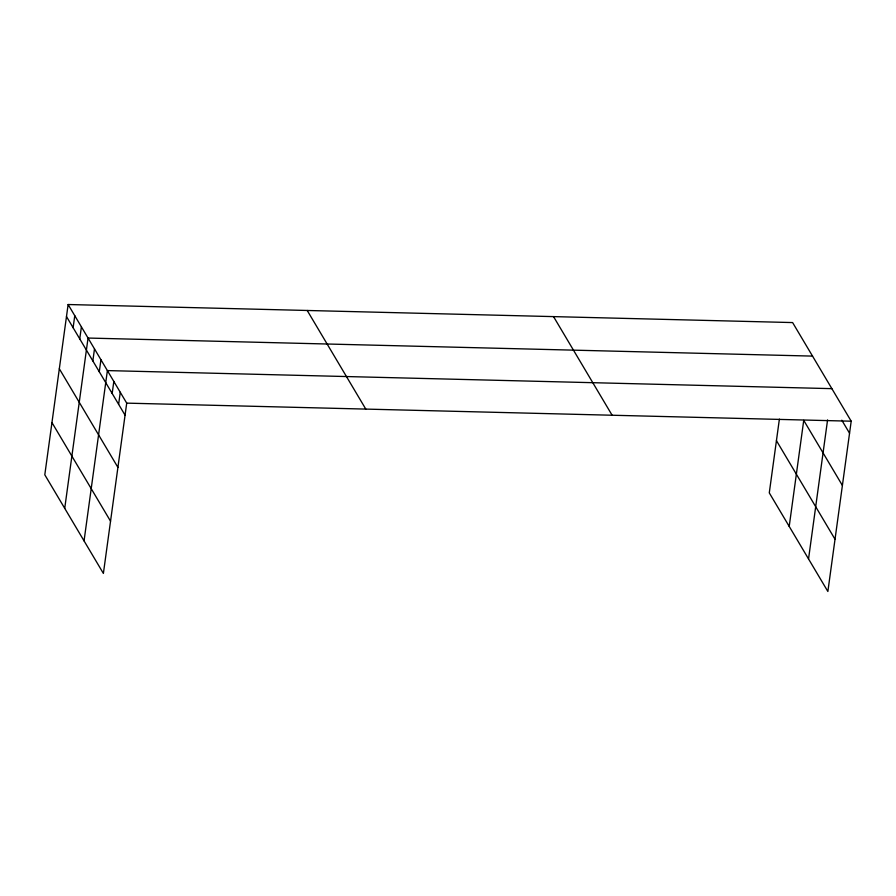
<?xml version="1.0" encoding="UTF-8"?>
<svg xmlns="http://www.w3.org/2000/svg" width="896" height="896" viewBox="0 0 896 896"><rect width="100%" height="100%" fill="white"/><g stroke="black" fill="none" stroke-linecap="round" stroke-linejoin="round"><path stroke-width="1.34" d="M68.13 304.517L44.8 474.802L103.387 573.429L126.717 403.133L68.13 304.517L792.613 322.571L851.2 421.198L827.87 591.483L769.283 492.867L779.386 419.115M73.114 327.723L74.771 315.694M79.755 338.901L81.402 326.872M64.725 508.334L88.043 338.05L812.538 356.104M92.848 360.931L94.494 348.891M99.288 371.784L100.934 359.744M84.056 540.882L107.386 370.586L831.869 388.651M112.179 393.478L113.826 381.438M118.619 404.32L120.266 392.291M789.208 526.4L803.734 420.37L842.397 485.453M808.539 558.936L827.579 419.922M126.717 403.133L851.2 421.198M841.814 420.213L849.554 433.227M776.44 440.642L835.027 539.258M553.538 316.613L612.125 415.24M307.205 310.475L365.792 409.091M66.483 316.546L125.07 415.173M59.326 368.771L117.914 467.398M51.957 422.576L110.544 521.203"/></g></svg>
